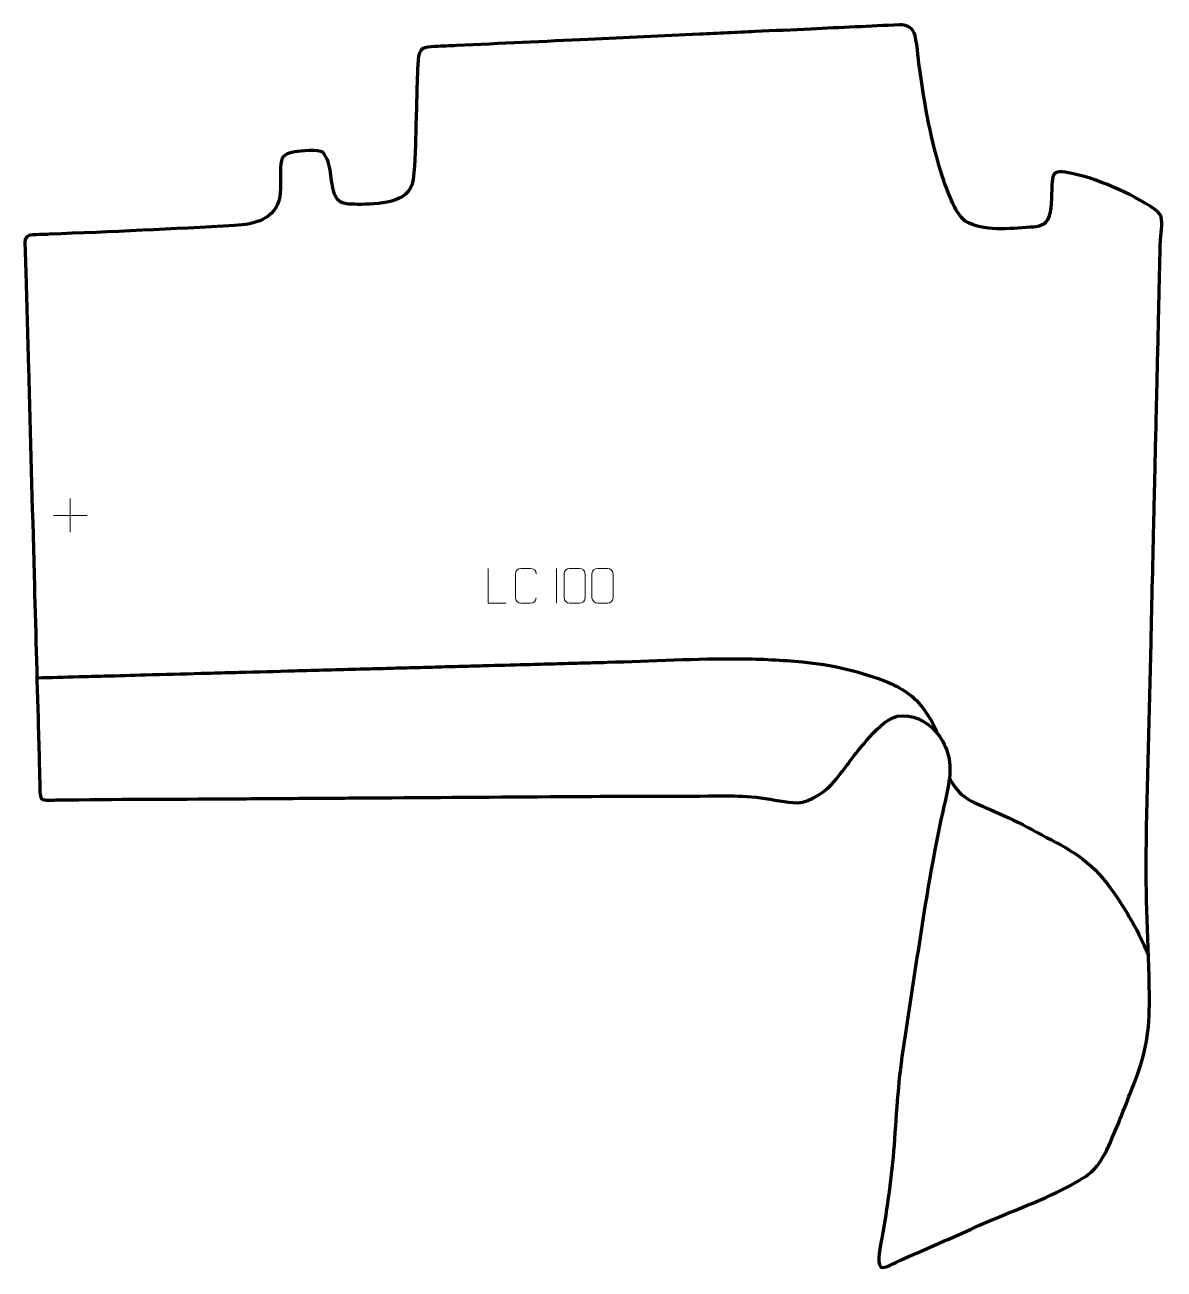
# Model space of a CAD drawing. Header units: millimetres. Extents: x 1263 to 2081, y -121 to 773.
import ezdxf

# ---------------------------------------------------------------- set-up
doc = ezdxf.new("R2010")
doc.units = ezdxf.units.MM
doc.header["$MEASUREMENT"] = 0
doc.layers.add('layer 2', color=7, linetype='Continuous')
doc.layers.add('layer 3', color=7, linetype='Continuous')

msp = doc.modelspace()

# ---------------------------------------------------------------- linework, layer by layer
at = {"layer": 'layer 2', "color": 250, "lineweight": 9}
for points in [[(1295.7978, 432.4786), (1295.7978, 432.4786), (1295.7978, 408.5007), (1295.7978, 408.5007)], [(1283.8089, 420.4896), (1283.8089, 420.4896), (1307.7868, 420.4896), (1307.7868, 420.4896)], [(1644.8331, 382.3852), (1644.8331, 382.3852), (1644.8331, 357.4111), (1644.8331, 357.4111)]]:
    msp.add_open_spline(points, degree=3, dxfattribs=at)
for points, knots in [([(1608.7565, 357.4049), (1608.7565, 357.4049), (1595.8074, 357.4049), (1595.8074, 357.4049), (1595.8074, 357.4049), (1595.8074, 357.4049), (1595.8074, 382.3585), (1595.8074, 382.3585)], [0, 0, 0, 0, 0.33333333, 0.33333333, 0.33333333, 0.33333333, 1, 1, 1, 1]), ([(1630.2304, 361.2227), (1630.0906, 358.8993), (1628.4134, 357.4197), (1626.2657, 357.4089), (1626.2657, 357.4089), (1623.9338, 357.4093), (1621.6019, 357.4093), (1619.2704, 357.4089), (1619.2704, 357.4089), (1617.3454, 357.3035), (1615.3733, 359.188), (1615.3845, 361.2053), (1615.3845, 361.2053), (1615.3849, 366.9754), (1615.3849, 372.7451), (1615.3845, 378.5144), (1615.3845, 378.5144), (1615.3887, 380.6525), (1617.1354, 382.3717), (1619.2878, 382.3582), (1619.2878, 382.3582), (1621.6135, 382.3582), (1623.9396, 382.3582), (1626.2657, 382.3582), (1626.2657, 382.3582), (1628.2123, 382.3937), (1630.2037, 380.9022), (1630.2304, 378.4646)], [0, 0, 0, 0, 0.125, 0.125, 0.125, 0.125, 0.25, 0.25, 0.25, 0.25, 0.375, 0.375, 0.375, 0.375, 0.5, 0.5, 0.5, 0.5, 0.625, 0.625, 0.625, 0.625, 0.75, 0.75, 0.75, 0.75, 1, 1, 1, 1]), ([(1654.2524, 382.3974), (1656.6185, 382.3974), (1658.985, 382.3974), (1661.3515, 382.3974), (1661.3515, 382.3974), (1663.332, 382.433), (1665.358, 380.9387), (1665.3851, 378.4966), (1665.3851, 378.4966), (1665.3847, 372.7392), (1665.3847, 366.9814), (1665.3851, 361.2232), (1665.3851, 361.2232), (1665.243, 358.8956), (1663.5366, 357.4133), (1661.3515, 357.4025), (1661.3515, 357.4025), (1658.9791, 357.4029), (1656.6067, 357.4029), (1654.2347, 357.4025), (1654.2347, 357.4025), (1652.2762, 357.2969), (1650.2698, 359.1848), (1650.2812, 361.2058), (1650.2812, 361.2058), (1650.2816, 366.9864), (1650.2816, 372.7667), (1650.2812, 378.5465), (1650.2812, 378.5465), (1650.2855, 380.6885), (1652.0626, 382.411), (1654.2524, 382.3974)], [0, 0, 0, 0, 0.11111111, 0.11111111, 0.11111111, 0.11111111, 0.22222222, 0.22222222, 0.22222222, 0.22222222, 0.33333333, 0.33333333, 0.33333333, 0.33333333, 0.44444444, 0.44444444, 0.44444444, 0.44444444, 0.55555556, 0.55555556, 0.55555556, 0.55555556, 0.66666667, 0.66666667, 0.66666667, 0.66666667, 0.77777778, 0.77777778, 0.77777778, 0.77777778, 1, 1, 1, 1]), ([(1674.2524, 382.3974), (1676.6185, 382.3974), (1678.985, 382.3974), (1681.3515, 382.3974), (1681.3515, 382.3974), (1683.332, 382.433), (1685.358, 380.9387), (1685.3851, 378.4966), (1685.3851, 378.4966), (1685.3847, 372.7392), (1685.3847, 366.9814), (1685.3851, 361.2232), (1685.3851, 361.2232), (1685.243, 358.8956), (1683.5366, 357.4133), (1681.3515, 357.4025), (1681.3515, 357.4025), (1678.9791, 357.4029), (1676.6067, 357.4029), (1674.2347, 357.4025), (1674.2347, 357.4025), (1672.2762, 357.2969), (1670.2698, 359.1848), (1670.2812, 361.2058), (1670.2812, 361.2058), (1670.2816, 366.9864), (1670.2816, 372.7667), (1670.2812, 378.5465), (1670.2812, 378.5465), (1670.2855, 380.6885), (1672.0626, 382.411), (1674.2524, 382.3974)], [0, 0, 0, 0, 0.11111111, 0.11111111, 0.11111111, 0.11111111, 0.22222222, 0.22222222, 0.22222222, 0.22222222, 0.33333333, 0.33333333, 0.33333333, 0.33333333, 0.44444444, 0.44444444, 0.44444444, 0.44444444, 0.55555556, 0.55555556, 0.55555556, 0.55555556, 0.66666667, 0.66666667, 0.66666667, 0.66666667, 0.77777778, 0.77777778, 0.77777778, 0.77777778, 1, 1, 1, 1])]:
    msp.add_open_spline(points, degree=3, knots=knots, dxfattribs=at)
at = {"layer": 'layer 2', "color": 142, "lineweight": 158}
for points, knots in [([(1271.8262, 303.8116), (1281.8233, 304.0842), (1291.8204, 304.3569), (1301.8175, 304.6295), (1301.8175, 304.6295), (1307.9823, 304.7977), (1314.1472, 304.9658), (1320.3121, 305.1339), (1320.3121, 305.1339), (1330.1426, 305.402), (1339.973, 305.6701), (1349.8035, 305.9382), (1349.8035, 305.9382), (1363.1329, 306.3018), (1376.4624, 306.6653), (1389.7919, 307.0288), (1389.7919, 307.0288), (1392.9576, 307.1152), (1396.1233, 307.2015), (1399.2891, 307.2878), (1399.2891, 307.2878), (1402.6214, 307.3787), (1405.9538, 307.4696), (1409.2862, 307.5605), (1409.2862, 307.5605), (1411.7854, 307.6286), (1414.2847, 307.6968), (1416.784, 307.765), (1416.784, 307.765), (1430.1134, 308.1285), (1443.4429, 308.492), (1456.7723, 308.8555), (1456.7723, 308.8555), (1472.4345, 309.2827), (1488.0966, 309.7098), (1503.7587, 310.137), (1503.7587, 310.137), (1506.9244, 310.2233), (1510.0902, 310.3097), (1513.2559, 310.396), (1513.2559, 310.396), (1519.5874, 310.5687), (1525.9189, 310.7413), (1532.2504, 310.914), (1532.2504, 310.914), (1538.7485, 311.0912), (1545.2466, 311.2685), (1551.7447, 311.4457), (1551.7447, 311.4457), (1554.5772, 311.5229), (1557.4097, 311.6002), (1560.2422, 311.6774), (1560.2422, 311.6774), (1563.408, 311.7638), (1566.5737, 311.8501), (1569.7395, 311.9364), (1569.7395, 311.9364), (1572.9052, 312.0228), (1576.0709, 312.1091), (1579.2367, 312.1955), (1579.2367, 312.1955), (1582.0692, 312.2727), (1584.9017, 312.3499), (1587.7342, 312.4272), (1587.7342, 312.4272), (1590.7333, 312.509), (1593.7325, 312.5908), (1596.7316, 312.6726), (1596.7316, 312.6726), (1606.5621, 312.9407), (1616.3925, 313.2088), (1626.223, 313.4769), (1626.223, 313.4769), (1632.7211, 313.6541), (1639.2192, 313.8313), (1645.7173, 314.0085), (1645.7173, 314.0085), (1649.0497, 314.0994), (1652.3821, 314.1903), (1655.7144, 314.2812), (1655.7144, 314.2812), (1660.8796, 314.4221), (1666.0447, 314.5629), (1671.2099, 314.7038), (1671.2099, 314.7038), (1674.5423, 314.7947), (1677.8746, 314.8856), (1681.207, 314.9764), (1681.207, 314.9764), (1713.0792, 315.8694), (1745.3587, 317.7064), (1777.2052, 317.4809), (1777.2052, 317.4809), (1791.6193, 317.3678), (1806.9094, 316.5528), (1821.2684, 315.2464), (1821.2684, 315.2464), (1841.2916, 313.3713), (1864.5771, 308.2776), (1883.1029, 300.418), (1883.1029, 300.418), (1894.5323, 295.569), (1903.3884, 289.1822), (1910.3093, 278.7596), (1910.3093, 278.7596), (1913.5436, 273.8887), (1916.0663, 269.1854), (1918.3616, 263.8198)], [0, 0, 0, 0, 0.03571429, 0.03571429, 0.03571429, 0.03571429, 0.07142857, 0.07142857, 0.07142857, 0.07142857, 0.10714286, 0.10714286, 0.10714286, 0.10714286, 0.14285714, 0.14285714, 0.14285714, 0.14285714, 0.17857143, 0.17857143, 0.17857143, 0.17857143, 0.21428571, 0.21428571, 0.21428571, 0.21428571, 0.25, 0.25, 0.25, 0.25, 0.28571429, 0.28571429, 0.28571429, 0.28571429, 0.32142857, 0.32142857, 0.32142857, 0.32142857, 0.35714286, 0.35714286, 0.35714286, 0.35714286, 0.39285714, 0.39285714, 0.39285714, 0.39285714, 0.42857143, 0.42857143, 0.42857143, 0.42857143, 0.46428571, 0.46428571, 0.46428571, 0.46428571, 0.5, 0.5, 0.5, 0.5, 0.53571429, 0.53571429, 0.53571429, 0.53571429, 0.57142857, 0.57142857, 0.57142857, 0.57142857, 0.60714286, 0.60714286, 0.60714286, 0.60714286, 0.64285714, 0.64285714, 0.64285714, 0.64285714, 0.67857143, 0.67857143, 0.67857143, 0.67857143, 0.71428571, 0.71428571, 0.71428571, 0.71428571, 0.75, 0.75, 0.75, 0.75, 0.78571429, 0.78571429, 0.78571429, 0.78571429, 0.82142857, 0.82142857, 0.82142857, 0.82142857, 0.85714286, 0.85714286, 0.85714286, 0.85714286, 0.89285714, 0.89285714, 0.89285714, 0.89285714, 0.92857143, 0.92857143, 0.92857143, 0.92857143, 1, 1, 1, 1]), ([(1926.8383, 231.7627), (1934.6656, 217.3599), (1941.4401, 215.5935), (1955.691, 209.3566), (1955.691, 209.3566), (1965.229, 205.1848), (1974.0396, 201.3562), (1983.2099, 196.3324), (1983.2099, 196.3324), (2000.971, 186.707), (2020.239, 178.3265), (2034.0867, 163.1228), (2034.0867, 163.1228), (2045.6814, 150.3236), (2056.6977, 132.0469), (2064.3429, 116.5399), (2064.3429, 116.5399), (2066.2228, 112.7152), (2067.8711, 108.746), (2069.6213, 104.8567)], [0, 0, 0, 0, 0.16666667, 0.16666667, 0.16666667, 0.16666667, 0.33333333, 0.33333333, 0.33333333, 0.33333333, 0.5, 0.5, 0.5, 0.5, 0.66666667, 0.66666667, 0.66666667, 0.66666667, 1, 1, 1, 1])]:
    msp.add_open_spline(points, degree=3, knots=knots, dxfattribs=at)
at = {"layer": 'layer 3', "color": 242, "lineweight": 158}
msp.add_open_spline([(1269.7988, 377.9568), (1268.4371, 427.7597), (1267.0753, 477.5626), (1265.7135, 527.3655), (1265.7135, 527.3655), (1265.0759, 550.6846), (1264.4382, 574.0037), (1263.8006, 597.3228), (1263.8006, 597.3228), (1263.6156, 603.7455), (1263.1894, 610.4958), (1263.2256, 616.8798), (1263.2256, 616.8798), (1263.2377, 619.0152), (1264.0148, 620.5099), (1266.0844, 621.3585), (1266.0844, 621.3585), (1268.8681, 622.3381), (1277.1893, 622.1984), (1280.807, 622.3465), (1280.807, 622.3465), (1325.0996, 624.1678), (1369.4588, 626.0595), (1413.7151, 628.5907), (1413.7151, 628.5907), (1427.9639, 629.4437), (1443.3097, 632.9847), (1446.1827, 649.3178), (1446.1827, 649.3178), (1447.3213, 657.5272), (1446.1654, 665.0841), (1446.8805, 673.0493), (1446.8805, 673.0493), (1447.7095, 679.3706), (1451.0331, 680.523), (1456.9083, 681.5346), (1456.9083, 681.5346), (1461.079, 682.1527), (1473.7893, 683.4654), (1477.0872, 681.2116), (1477.0872, 681.2116), (1484.1955, 673.0001), (1481.9331, 660.3833), (1485.462, 651.1225), (1485.462, 651.1225), (1488.2152, 643.8975), (1493.2388, 644.0746), (1499.9342, 643.8834), (1499.9342, 643.8834), (1511.7164, 643.6103), (1536.6048, 643.6994), (1540.8983, 657.6306), (1540.8983, 657.6306), (1543.705, 668.1034), (1543.3476, 684.3584), (1543.7255, 695.5531), (1543.7255, 695.5531), (1544.299, 712.8526), (1544.5564, 730.2178), (1545.4393, 747.4991), (1545.4393, 747.4991), (1545.9877, 756.0986), (1549.5713, 756.9), (1557.5387, 757.2422), (1557.5387, 757.2422), (1562.7381, 757.4655), (1567.9165, 757.6193), (1573.1299, 757.8653), (1573.1299, 757.8653), (1604.6118, 759.3504), (1636.0958, 760.8066), (1667.5784, 762.2789), (1667.5784, 762.2789), (1694.2304, 763.5254), (1720.8824, 764.7719), (1747.5345, 766.0184), (1747.5345, 766.0184), (1754.1975, 766.33), (1760.8605, 766.6417), (1767.5235, 766.9533), (1767.5235, 766.9533), (1774.1865, 767.2649), (1780.8495, 767.5765), (1787.5125, 767.8882), (1787.5125, 767.8882), (1800.8386, 768.5114), (1814.1646, 769.1347), (1827.4906, 769.7579), (1827.4906, 769.7579), (1848.6456, 770.7479), (1869.8002, 771.801), (1890.9573, 772.7374), (1890.9573, 772.7374), (1895.9583, 772.7323), (1899.0836, 771.6853), (1901.5419, 767.0352), (1901.5419, 767.0352), (1903.5479, 762.5595), (1904.5182, 748.0561), (1905.3435, 742.1809), (1905.3435, 742.1809), (1909.0003, 716.5758), (1913.877, 688.129), (1921.9753, 663.5963), (1921.9753, 663.5963), (1924.9821, 654.5754), (1930.5689, 637.8582), (1938.0306, 631.9824), (1938.0306, 631.9824), (1951.7013, 623.7848), (1969.6636, 626.5176), (1984.9144, 627.3384), (1984.9144, 627.3384), (1990.9493, 627.6632), (1996.2435, 628.3833), (1998.3258, 634.8387), (1998.3258, 634.8387), (2000.8822, 643.6743), (1999.9225, 651.8334), (2000.5517, 660.7631), (2000.5517, 660.7631), (2001.6694, 668.7838), (2005.7596, 667.5723), (2012.3205, 666.5935), (2012.3205, 666.5935), (2031.5793, 663.0927), (2058.0168, 651.3533), (2074.2228, 640.3619), (2074.2228, 640.3619), (2081.0142, 635.7558), (2079.3193, 630.5025), (2078.8215, 623.3463), (2078.8215, 623.3463), (2077.9218, 610.4126), (2077.8663, 597.0166), (2077.5646, 584.02), (2077.5646, 584.02), (2077.5104, 581.6866), (2077.4563, 579.3531), (2077.4021, 577.0197), (2077.4021, 577.0197), (2077.3209, 573.5199), (2077.2397, 570.0202), (2077.1585, 566.5204), (2077.1585, 566.5204), (2076.9265, 556.5211), (2076.6944, 546.5218), (2076.4624, 536.5225), (2076.4624, 536.5225), (2076.2304, 526.5232), (2075.9983, 516.5239), (2075.7663, 506.5246), (2075.7663, 506.5246), (2075.6889, 503.1915), (2075.6116, 499.8584), (2075.5342, 496.5253), (2075.5342, 496.5253), (2075.4569, 493.1922), (2075.3795, 489.859), (2075.3022, 486.5259), (2075.3022, 486.5259), (2075.0702, 476.5266), (2074.8381, 466.5273), (2074.6061, 456.528), (2074.6061, 456.528), (2074.5287, 453.1949), (2074.4514, 449.8618), (2074.374, 446.5287), (2074.374, 446.5287), (2074.2271, 440.1958), (2074.0801, 433.8629), (2073.9332, 427.5301), (2073.9332, 427.5301), (2073.8674, 424.6969), (2073.8017, 421.8638), (2073.7359, 419.0306), (2073.7359, 419.0306), (2073.0398, 389.0327), (2072.3437, 359.0348), (2071.6476, 329.0369), (2071.6476, 329.0369), (2070.4747, 278.5481), (2068.9574, 227.9926), (2068.0929, 177.5071), (2068.0929, 177.5071), (2067.6513, 141.3294), (2070.5493, 105.2789), (2070.4853, 69.1581), (2070.4853, 69.1581), (2070.1353, 46.0852), (2067.2355, 32.6287), (2058.9599, 11.1402), (2058.9599, 11.1402), (2053.396, -3.2628), (2047.6284, -18.3523), (2041.2288, -32.3729), (2041.2288, -32.3729), (2033.4855, -49.1188), (2028.8638, -52.6051), (2012.805, -61.2305), (2012.805, -61.2305), (1990.2542, -73.1771), (1965.6405, -81.3644), (1942.4039, -92.0951), (1942.4039, -92.0951), (1925.4251, -99.9094), (1908.2253, -107.1012), (1891.203, -114.7652), (1891.203, -114.7652), (1888.55, -115.9597), (1880.0579, -120.8849), (1877.7584, -119.4624), (1877.7584, -119.4624), (1874.0637, -116.211), (1877.5531, -103.3845), (1878.3493, -98.822), (1878.3493, -98.822), (1882.2856, -76.2342), (1885.4421, -54.7358), (1887.1316, -31.8347), (1887.1316, -31.8347), (1888.9383, -7.2872), (1890.2584, 16.4153), (1894.1482, 40.8013), (1894.1482, 40.8013), (1902.2296, 91.5969), (1908.8758, 142.9461), (1918.9914, 193.366), (1918.9914, 193.366), (1921.5386, 206.0618), (1925.0939, 219.0061), (1926.897, 231.7807), (1926.897, 231.7807), (1928.3783, 244.211), (1925.3416, 256.0482), (1916.7809, 265.3789), (1916.7809, 265.3789), (1909.2991, 273.5336), (1900.9022, 277.6902), (1889.6831, 276.1303), (1889.6831, 276.1303), (1880.2709, 273.8982), (1873.7241, 265.6059), (1867.4467, 258.7491), (1867.4467, 258.7491), (1859.0937, 249.2919), (1852.2805, 239.2222), (1844.4673, 229.4558), (1844.4673, 229.4558), (1838.911, 222.6517), (1827.0276, 214.4455), (1818.0466, 214.1128), (1818.0466, 214.1128), (1809.379, 214.0119), (1800.2859, 216.5734), (1791.5677, 217.5894), (1791.5677, 217.5894), (1782.3966, 218.6516), (1774.8414, 219.1215), (1765.596, 219.0306), (1765.596, 219.0306), (1733.8076, 218.7271), (1701.9879, 218.8576), (1670.1863, 218.6462), (1670.1863, 218.6462), (1660.1909, 218.5798), (1650.1955, 218.5134), (1640.2001, 218.447), (1640.2001, 218.447), (1593.555, 218.1371), (1546.91, 217.8271), (1500.2649, 217.517), (1500.2649, 217.517), (1493.7679, 217.4739), (1487.271, 217.4307), (1480.774, 217.3875), (1480.774, 217.3875), (1477.4422, 217.3653), (1474.1104, 217.3432), (1470.7786, 217.3211), (1470.7786, 217.3211), (1450.7879, 217.1882), (1430.7971, 217.0553), (1410.8064, 216.9225), (1410.8064, 216.9225), (1369.3504, 216.6488), (1327.8527, 216.6254), (1286.4036, 216.103), (1286.4036, 216.103), (1283.9986, 216.0727), (1276.7506, 215.291), (1275.2109, 216.9574), (1275.2109, 216.9574), (1273.5886, 218.7132), (1273.9369, 224.56), (1273.8716, 227.0788), (1273.8716, 227.0788), (1273.7811, 230.5669), (1273.7221, 234.0556), (1273.6368, 237.5438), (1273.6368, 237.5438), (1273.6368, 237.5438), (1273.6246, 238.0422), (1273.6246, 238.0422), (1273.6246, 238.0422), (1273.3513, 248.0361), (1273.078, 258.03), (1272.8048, 268.0239), (1272.8048, 268.0239), (1271.8074, 304.5016), (1270.8099, 340.9794), (1269.8125, 377.4571), (1269.8125, 377.4571), (1269.8125, 377.4571), (1269.7988, 377.9568), (1269.7988, 377.9568)], degree=3, knots=[0, 0, 0, 0, 0.0125, 0.0125, 0.0125, 0.0125, 0.025, 0.025, 0.025, 0.025, 0.0375, 0.0375, 0.0375, 0.0375, 0.05, 0.05, 0.05, 0.05, 0.0625, 0.0625, 0.0625, 0.0625, 0.075, 0.075, 0.075, 0.075, 0.0875, 0.0875, 0.0875, 0.0875, 0.1, 0.1, 0.1, 0.1, 0.1125, 0.1125, 0.1125, 0.1125, 0.125, 0.125, 0.125, 0.125, 0.1375, 0.1375, 0.1375, 0.1375, 0.15, 0.15, 0.15, 0.15, 0.1625, 0.1625, 0.1625, 0.1625, 0.175, 0.175, 0.175, 0.175, 0.1875, 0.1875, 0.1875, 0.1875, 0.2, 0.2, 0.2, 0.2, 0.2125, 0.2125, 0.2125, 0.2125, 0.225, 0.225, 0.225, 0.225, 0.2375, 0.2375, 0.2375, 0.2375, 0.25, 0.25, 0.25, 0.25, 0.2625, 0.2625, 0.2625, 0.2625, 0.275, 0.275, 0.275, 0.275, 0.2875, 0.2875, 0.2875, 0.2875, 0.3, 0.3, 0.3, 0.3, 0.3125, 0.3125, 0.3125, 0.3125, 0.325, 0.325, 0.325, 0.325, 0.3375, 0.3375, 0.3375, 0.3375, 0.35, 0.35, 0.35, 0.35, 0.3625, 0.3625, 0.3625, 0.3625, 0.375, 0.375, 0.375, 0.375, 0.3875, 0.3875, 0.3875, 0.3875, 0.4, 0.4, 0.4, 0.4, 0.4125, 0.4125, 0.4125, 0.4125, 0.425, 0.425, 0.425, 0.425, 0.4375, 0.4375, 0.4375, 0.4375, 0.45, 0.45, 0.45, 0.45, 0.4625, 0.4625, 0.4625, 0.4625, 0.475, 0.475, 0.475, 0.475, 0.4875, 0.4875, 0.4875, 0.4875, 0.5, 0.5, 0.5, 0.5, 0.5125, 0.5125, 0.5125, 0.5125, 0.525, 0.525, 0.525, 0.525, 0.5375, 0.5375, 0.5375, 0.5375, 0.55, 0.55, 0.55, 0.55, 0.5625, 0.5625, 0.5625, 0.5625, 0.575, 0.575, 0.575, 0.575, 0.5875, 0.5875, 0.5875, 0.5875, 0.6, 0.6, 0.6, 0.6, 0.6125, 0.6125, 0.6125, 0.6125, 0.625, 0.625, 0.625, 0.625, 0.6375, 0.6375, 0.6375, 0.6375, 0.65, 0.65, 0.65, 0.65, 0.6625, 0.6625, 0.6625, 0.6625, 0.675, 0.675, 0.675, 0.675, 0.6875, 0.6875, 0.6875, 0.6875, 0.7, 0.7, 0.7, 0.7, 0.7125, 0.7125, 0.7125, 0.7125, 0.725, 0.725, 0.725, 0.725, 0.7375, 0.7375, 0.7375, 0.7375, 0.75, 0.75, 0.75, 0.75, 0.7625, 0.7625, 0.7625, 0.7625, 0.775, 0.775, 0.775, 0.775, 0.7875, 0.7875, 0.7875, 0.7875, 0.8, 0.8, 0.8, 0.8, 0.8125, 0.8125, 0.8125, 0.8125, 0.825, 0.825, 0.825, 0.825, 0.8375, 0.8375, 0.8375, 0.8375, 0.85, 0.85, 0.85, 0.85, 0.8625, 0.8625, 0.8625, 0.8625, 0.875, 0.875, 0.875, 0.875, 0.8875, 0.8875, 0.8875, 0.8875, 0.9, 0.9, 0.9, 0.9, 0.9125, 0.9125, 0.9125, 0.9125, 0.925, 0.925, 0.925, 0.925, 0.9375, 0.9375, 0.9375, 0.9375, 0.95, 0.95, 0.95, 0.95, 0.9625, 0.9625, 0.9625, 0.9625, 0.975, 0.975, 0.975, 0.975, 1, 1, 1, 1], dxfattribs=at)

doc.saveas('drawing.dxf')
